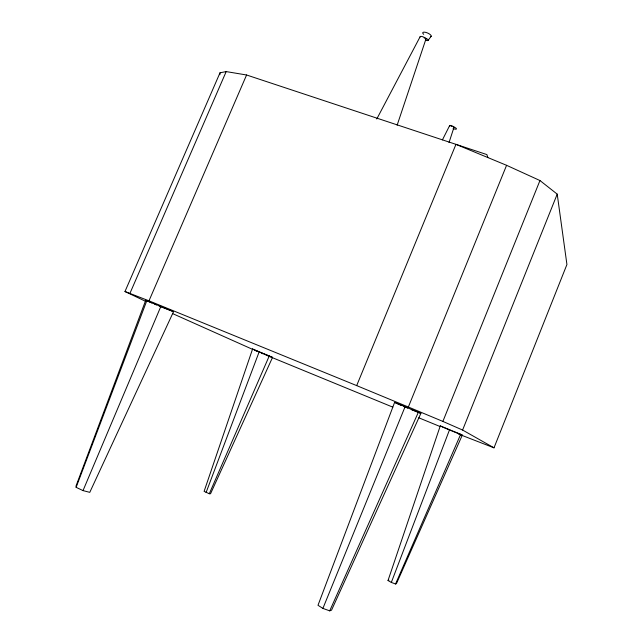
<?xml version="1.0" encoding="UTF-8"?>
<svg xmlns="http://www.w3.org/2000/svg" width="643" height="643" viewBox="0 0 643 643"><rect width="100%" height="100%" fill="white"/><g stroke="black" fill="none" stroke-linecap="round" stroke-linejoin="round"><path stroke-width="0.96" d="M219.89 74.717L220.01 72.804L226.191 71.59L246.582 74.99L486.888 154.585L487.844 157.551M449.023 142.569L453.974 127.37M397.133 125.208L425.899 39.175M388.018 580.533L440.262 425.907L460.693 434.274L462.285 435.118L396.434 583.667L395.549 583.989L391.33 582.421L388.018 580.533L388.927 580.219M252.578 349.028L204.104 491.356L209.305 493.736L210.526 493.776L272.544 357.379L252.578 349.028L255.978 350.588M145.728 300.321L76.075 485.859L76.131 487.338L83.019 490.601L89.779 492.345L173.53 311.678L145.728 300.321L151.989 303.022M206.09 492.514L259.225 351.673M394.617 402.357L317.996 605.288L322.899 608.407L329.714 610.85L331.547 610.151L420.884 413.377L394.617 402.357L396.675 403.41M76.131 487.338L146.877 300.506M391.33 582.421L449.586 429.628M458.459 434.017L494.001 447.833L566.925 264.522L557.216 194.138L539.959 180.538L506.58 165.315L455.959 144.345L356.68 385.607L148.983 300.836L124.975 291.52L220.01 72.804M494.001 447.833L462.598 430.046L557.216 194.138M462.598 430.046L442.882 421.414L539.959 180.538M442.882 421.414L408.353 407.011L506.58 165.315M322.899 608.407L405.17 406.521M83.019 490.601L160.935 306.245M148.983 300.836L246.582 74.99M129.958 293.321L226.191 71.59M209.305 493.736L269.288 355.876M395.549 583.989L460.693 434.274M329.714 610.85L418.44 412.091M442.44 139.869L449.642 125.594M376.774 118.995L420.096 36.796M428.053 40.461L431.196 36.209M173.53 311.678L159.167 306.092M425.473 40.139A2.701 0.916 23.3 0 0 428.206 40.131A2.701 0.916 23.3 0 0 425.28 38.106L424.653 37.945A2.701 0.916 23.3 0 0 424.099 37.881M453.026 126.655L453.813 126.944A3.223 0.884 22.2 0 1 456.434 128.97A3.223 0.884 22.2 0 1 453.098 128.56M411.231 409.567L420.884 413.377M272.544 357.379L256.879 350.957M452.985 431.397L462.285 435.118M392.825 407.148L265.921 355.016M418.786 417.797L440.117 426.542M356.68 385.607L408.353 407.011M397.358 403.764L401.69 405.58M403.426 406.312L407.758 408.128M442.079 426.831L452.077 431.019M261.339 353.103L263.172 353.867M253.077 349.575L172.517 313.559M254.917 350.363L257.674 351.544M154.674 304.179L156.466 304.943M146.09 301.543L124.975 291.52M440.262 425.907L441.468 426.526M453.556 127.547A2.339 0.643 22.2 0 0 453.813 126.952L453.524 126.695A2.339 0.643 22.2 0 0 450.695 125.473A2.339 0.643 22.2 0 0 449.811 126.012M425.65 38.484A3.143 1.069 23.4 0 1 425.377 39.536M420.128 37.109A3.143 1.069 23.4 0 1 421.776 36.474A3.143 1.069 23.4 0 1 425.24 38.082M451.048 126.293A3.223 0.884 22.2 0 1 451.595 126.317M423.705 34.344A4.573 1.583 23.3 0 1 423.978 32.15A4.573 1.583 23.3 0 1 429.725 34.2A4.573 1.583 23.3 0 1 430.424 36.739"/></g></svg>
